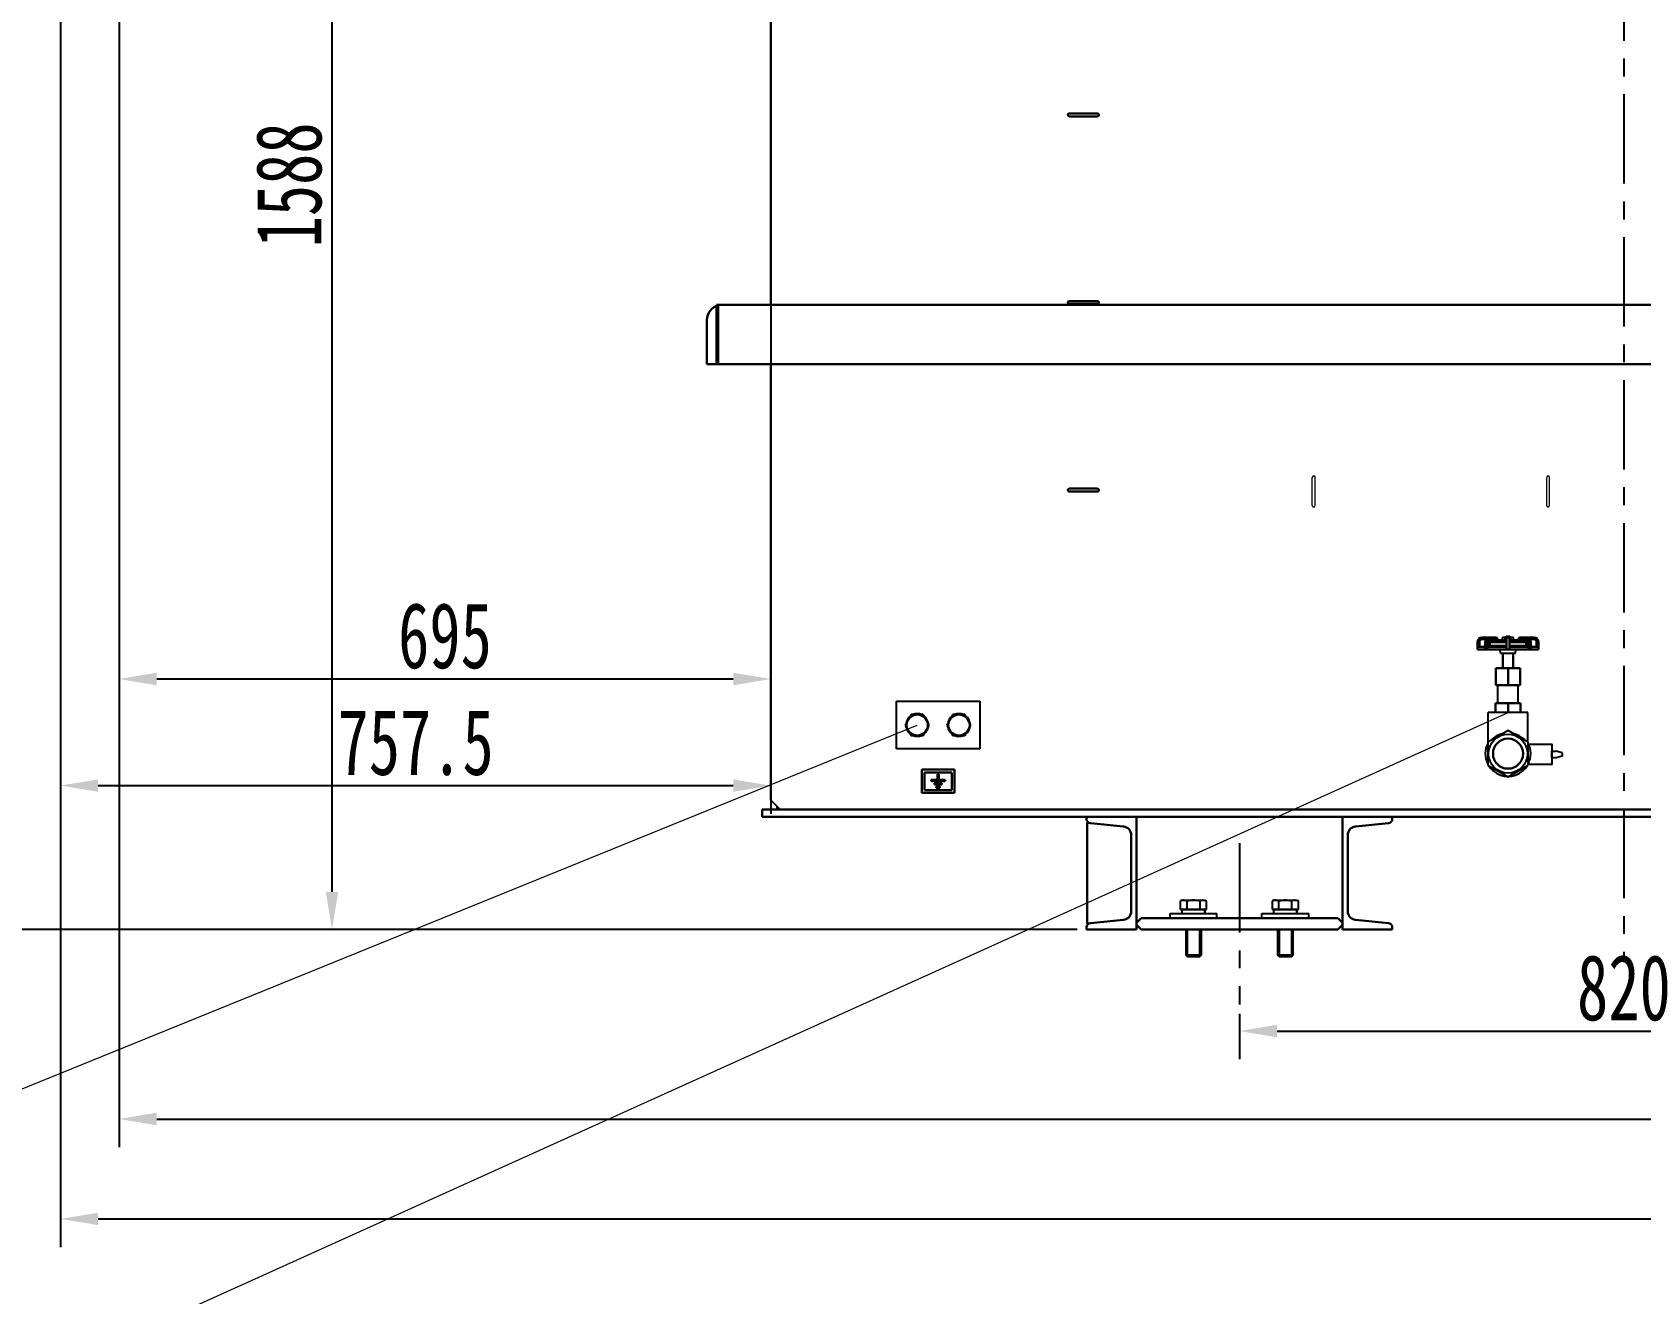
# Model space of a CAD drawing. Extents: x 54056 to 359947, y -41534 to 373650.
# Drawn here: x 78827 to 80543, y -27429 to -26083 of the extents above; entities that cross this region are included whole.
import ezdxf

# ---------------------------------------------------------------- set-up
doc = ezdxf.new("R2010")
doc.units = 0
doc.header["$LTSCALE"] = 3
doc.header["$MEASUREMENT"] = 0
doc.linetypes.add('CENTER', pattern=[50.8, 31.75, -6.35, 6.35, -6.35])
doc.layers.get('0').update_dxf_attribs({"linetype": 'CONTINUOUS', "lineweight": 30})
doc.layers.get('DEFPOINTS').update_dxf_attribs({"linetype": 'CONTINUOUS', "lineweight": 20})
doc.layers.add('02', color=1, linetype='CONTINUOUS', lineweight=18)
doc.layers.add('DIM', color=4, linetype='CONTINUOUS', lineweight=20)
for name, color, linetype in [('02___PRT_ALL_AXES', 7, 'CONTINUOUS'), ('02__ASM_ALL_AXES', 7, 'CONTINUOUS'), ('CHAMFER', 7, 'CONTINUOUS')]:
    doc.layers.add(name, color=color, linetype=linetype)
doc.styles.get("Standard").update_dxf_attribs({"font": 'STFANGSO.TTF', "width": 0.7})
doc.dimstyles.new('1-15', dxfattribs={"dimscale": 20, "dimtxt": 3.5, "dimasz": 2, "dimexe": 1.5, "dimexo": 0.5, "dimgap": 0.5, "dimtad": 1, "dimtoh": 1, "dimdec": 1, "dimdsep": 46, "dimtxsty": 'Standard', "dimcen": 2.5, "dimclrd": 3, "dimclre": 3, "dimclrt": 3, "dimadec": 0, "dimazin": 2, "dimtfac": 1, "dimtdec": 1, "dimtmove": 0, "dimatfit": 2, "dimfxl": 1, "dimarcsym": 0})

# ---------------------------------------------------------------- blocks, each defined once
blk = doc.blocks.new('A$C52efa411')
at = {"color": 7, "linetype": 'Continuous'}
for p, q in [((31.5, 3), (1.5, 3)), ((31.5, 0), (1.5, 0))]:
    blk.add_line(p, q, dxfattribs=at)
for centre, start, end in [((1.5, 1.5), 90, 270), ((31.5, 1.5), 270, 90)]:
    blk.add_arc(centre, 1.5, start, end, dxfattribs=at)
blk = doc.blocks.new('*D31')
at = {"color": 3, "linetype": 'ByBlock', "lineweight": -2, "transparency": 16777216}
for p, q in [((78919.8, -25969.4), (78919.8, -26803.2)), ((79614.8, -26060.2), (79614.8, -26803.2)), ((79574.8, -26773.2), (78959.8, -26773.2))]:
    blk.add_line(p, q, dxfattribs=at)
at = {"color": 3, "linetype": 'ByBlock', "transparency": 16777216}
for points in [[(78959.8, -26766.5), (78959.8, -26779.9), (78919.8, -26773.2)], [(79574.8, -26766.5), (79574.8, -26779.9), (79614.8, -26773.2)]]:
    blk.add_solid(points, dxfattribs=at)
at = {"layer": 'DEFPOINTS', "color": 0, "linetype": 'ByBlock', "transparency": 16777216}
for p in [(78919.8, -25959.4), (79614.8, -26050.2), (78919.8, -26773.2)]:
    blk.add_point(p, dxfattribs=at)
at = {"color": 3, "linetype": 'ByBlock', "lineweight": 30, "transparency": 16777216, "insert": (79267.3, -26727.2), "char_height": 70, "attachment_point": 5}
blk.add_mtext('695', dxfattribs=at)
blk = doc.blocks.new('*D32')
at = {"color": 3, "linetype": 'ByBlock', "lineweight": -2, "transparency": 16777216}
for p, q in [((78857.3, -25615.2), (78857.3, -26916.8)), ((79614.8, -26147), (79614.8, -26916.8)), ((78897.3, -26886.8), (79574.8, -26886.8))]:
    blk.add_line(p, q, dxfattribs=at)
at = {"color": 3, "linetype": 'ByBlock', "transparency": 16777216}
for points in [[(78897.3, -26880.2), (78897.3, -26893.5), (78857.3, -26886.8)], [(79574.8, -26880.2), (79574.8, -26893.5), (79614.8, -26886.8)]]:
    blk.add_solid(points, dxfattribs=at)
at = {"layer": 'DEFPOINTS', "color": 0, "linetype": 'ByBlock', "transparency": 16777216}
for p in [(78857.3, -25605.2), (79614.8, -26137), (79614.8, -26886.8)]:
    blk.add_point(p, dxfattribs=at)
at = {"color": 3, "linetype": 'ByBlock', "lineweight": 30, "transparency": 16777216, "insert": (79236, -26841), "char_height": 70, "attachment_point": 5}
blk.add_mtext('757.5', dxfattribs=at)
blk = doc.blocks.new('*D33')
at = {"color": 3, "linetype": 'ByBlock', "lineweight": -2, "transparency": 16777216}
for p, q in [((79477.7, -26050.2), (78473.5, -26050.2)), ((78503.5, -26090.2), (78503.5, -27000.2)), ((79941.8, -27040.2), (78473.5, -27040.2))]:
    blk.add_line(p, q, dxfattribs=at)
at = {"color": 3, "linetype": 'ByBlock', "transparency": 16777216}
for points in [[(78496.9, -26090.2), (78510.2, -26090.2), (78503.5, -26050.2)], [(78496.9, -27000.2), (78510.2, -27000.2), (78503.5, -27040.2)]]:
    blk.add_solid(points, dxfattribs=at)
at = {"layer": 'DEFPOINTS', "color": 0, "linetype": 'ByBlock', "transparency": 16777216}
for p in [(79487.7, -26050.2), (78503.5, -27040.2), (79951.8, -27040.2)]:
    blk.add_point(p, dxfattribs=at)
at = {"color": 3, "linetype": 'ByBlock', "lineweight": 30, "transparency": 16777216, "insert": (78457.5, -26545.2), "char_height": 70, "attachment_point": 5, "rotation": 90}
blk.add_mtext('990', dxfattribs=at)
blk = doc.blocks.new('*D36')
at = {"color": 3, "linetype": 'ByBlock', "lineweight": -2, "transparency": 16777216}
for p, q in [((79861.3, -24880.2), (78268.5, -24880.2)), ((78298.5, -24920.2), (78298.5, -27000.2)), ((79861.3, -27040.2), (78268.5, -27040.2))]:
    blk.add_line(p, q, dxfattribs=at)
at = {"color": 3, "linetype": 'ByBlock', "transparency": 16777216}
for points in [[(78291.8, -24920.2), (78305.2, -24920.2), (78298.5, -24880.2)], [(78291.8, -27000.2), (78305.2, -27000.2), (78298.5, -27040.2)]]:
    blk.add_solid(points, dxfattribs=at)
at = {"layer": 'DEFPOINTS', "color": 0, "linetype": 'ByBlock', "transparency": 16777216}
for p in [(79871.3, -24880.2), (78298.5, -27040.2), (79871.3, -27040.2)]:
    blk.add_point(p, dxfattribs=at)
at = {"color": 3, "linetype": 'ByBlock', "lineweight": 30, "transparency": 16777216, "insert": (78252.7, -25960.2), "char_height": 70, "attachment_point": 5, "rotation": 90}
blk.add_mtext('2145', dxfattribs=at)
blk = doc.blocks.new('*D37')
at = {"color": 3, "linetype": 'ByBlock', "lineweight": -2, "transparency": 16777216}
for p, q in [((80520.8, -24685.2), (78127, -24685.2)), ((78157, -24725.2), (78157, -27000.2)), ((78864.1, -27040.2), (78127, -27040.2))]:
    blk.add_line(p, q, dxfattribs=at)
at = {"color": 3, "linetype": 'ByBlock', "transparency": 16777216}
for points in [[(78150.3, -24725.2), (78163.7, -24725.2), (78157, -24685.2)], [(78150.3, -27000.2), (78163.7, -27000.2), (78157, -27040.2)]]:
    blk.add_solid(points, dxfattribs=at)
at = {"layer": 'DEFPOINTS', "color": 0, "linetype": 'ByBlock', "transparency": 16777216}
for p in [(80530.8, -24685.2), (78157, -27040.2), (78874.1, -27040.2)]:
    blk.add_point(p, dxfattribs=at)
at = {"color": 3, "linetype": 'ByBlock', "lineweight": 30, "transparency": 16777216, "insert": (78111.1, -25862.7), "char_height": 70, "attachment_point": 5, "rotation": 90}
blk.add_mtext('2340', dxfattribs=at)
blk = doc.blocks.new('*D38')
at = {"color": 3, "linetype": 'ByBlock', "lineweight": -2, "transparency": 16777216}
for p, q in [((79201.8, -25452.2), (79116.8, -25452.2)), ((79146.8, -25492.2), (79146.8, -27000.2)), ((79327.8, -27040.2), (79116.8, -27040.2))]:
    blk.add_line(p, q, dxfattribs=at)
at = {"color": 3, "linetype": 'ByBlock', "transparency": 16777216}
for points in [[(79140.2, -25492.2), (79153.5, -25492.2), (79146.8, -25452.2)], [(79140.2, -27000.2), (79153.5, -27000.2), (79146.8, -27040.2)]]:
    blk.add_solid(points, dxfattribs=at)
at = {"layer": 'DEFPOINTS', "color": 0, "linetype": 'ByBlock', "transparency": 16777216}
for p in [(79211.8, -25452.2), (79146.8, -27040.2), (79337.8, -27040.2)]:
    blk.add_point(p, dxfattribs=at)
at = {"color": 3, "linetype": 'ByBlock', "lineweight": 30, "transparency": 16777216, "insert": (79101, -26246.2), "char_height": 70, "attachment_point": 5, "rotation": 90}
blk.add_mtext('1588', dxfattribs=at)
blk = doc.blocks.new('*D39')
at = {"color": 3, "linetype": 'ByBlock', "lineweight": -2, "transparency": 16777216}
for p, q in [((78919.8, -26731.8), (78919.8, -27272.4)), ((82387.8, -26944.9), (82387.8, -27272.4)), ((78959.8, -27242.4), (82347.8, -27242.4))]:
    blk.add_line(p, q, dxfattribs=at)
at = {"color": 3, "linetype": 'ByBlock', "transparency": 16777216}
for points in [[(78959.8, -27235.7), (78959.8, -27249.1), (78919.8, -27242.4)], [(82347.8, -27235.7), (82347.8, -27249.1), (82387.8, -27242.4)]]:
    blk.add_solid(points, dxfattribs=at)
at = {"layer": 'DEFPOINTS', "color": 0, "linetype": 'ByBlock', "transparency": 16777216}
for p in [(78919.8, -26721.8), (82387.8, -26934.9), (82387.8, -27242.4)]:
    blk.add_point(p, dxfattribs=at)
at = {"color": 3, "linetype": 'ByBlock', "lineweight": 30, "transparency": 16777216, "insert": (80653.8, -27196.6), "char_height": 70, "attachment_point": 5}
blk.add_mtext('3541', dxfattribs=at)
blk = doc.blocks.new('*D40')
at = {"color": 3, "linetype": 'ByBlock', "lineweight": -2, "transparency": 16777216}
for p, q in [((78857.3, -26436.5), (78857.3, -27379)), ((82450.2, -26935.8), (82450.2, -27379)), ((78897.3, -27349), (82410.2, -27349))]:
    blk.add_line(p, q, dxfattribs=at)
at = {"color": 3, "linetype": 'ByBlock', "transparency": 16777216}
for points in [[(78897.3, -27342.3), (78897.3, -27355.6), (78857.3, -27349)], [(82410.2, -27342.3), (82410.2, -27355.6), (82450.2, -27349)]]:
    blk.add_solid(points, dxfattribs=at)
at = {"layer": 'DEFPOINTS', "color": 0, "linetype": 'ByBlock', "transparency": 16777216}
for p in [(78857.3, -26426.5), (82450.2, -26925.8), (82450.2, -27349)]:
    blk.add_point(p, dxfattribs=at)
at = {"color": 3, "linetype": 'ByBlock', "lineweight": 30, "transparency": 16777216, "insert": (80653.8, -27303.1), "char_height": 70, "attachment_point": 5}
blk.add_mtext('3666', dxfattribs=at)
blk = doc.blocks.new('*D41')
at = {"color": 3, "linetype": 'ByBlock', "lineweight": -2, "transparency": 16777216}
for p, q in [((80114.8, -27130.2), (80114.8, -27178.6)), ((80934.8, -27130.2), (80934.8, -27178.6)), ((80154.8, -27148.6), (80894.8, -27148.6))]:
    blk.add_line(p, q, dxfattribs=at)
at = {"color": 3, "linetype": 'ByBlock', "transparency": 16777216}
for points in [[(80154.8, -27141.9), (80154.8, -27155.2), (80114.8, -27148.6)], [(80894.8, -27141.9), (80894.8, -27155.2), (80934.8, -27148.6)]]:
    blk.add_solid(points, dxfattribs=at)
at = {"layer": 'DEFPOINTS', "color": 0, "linetype": 'ByBlock', "transparency": 16777216}
for p in [(80114.8, -27120.2), (80934.8, -27120.2), (80934.8, -27148.6)]:
    blk.add_point(p, dxfattribs=at)
at = {"color": 3, "linetype": 'ByBlock', "lineweight": 30, "transparency": 16777216, "insert": (80524.8, -27102.7), "char_height": 70, "attachment_point": 5}
blk.add_mtext('820', dxfattribs=at)

msp = doc.modelspace()

# ---------------------------------------------------------------- linework, layer by layer
at = {"color": 7, "linetype": 'Continuous'}
for p, q in [((79963.185, -26170.14), (79933.185, -26170.14)), ((79963.185, -26173.14), (79933.185, -26173.14)), ((79963.185, -26370.14), (79933.185, -26370.14)), ((79556.75, -26437.213), (79556.75, -26374.213)), ((79558.75, -26437.213), (79558.75, -26374.213)), ((79558.75, -26374.213), (81417.75, -26374.213)), ((79963.185, -26373.14), (79933.185, -26373.14)), ((79546.75, -26390.213), (79546.75, -26437.213)), ((79546.75, -26437.213), (81417.75, -26437.213)), ((79963.185, -26570.14), (79933.185, -26570.14)), ((79963.185, -26573.14), (79933.185, -26573.14)), ((80373.674, -26728.751), (80380.49, -26728.751)), ((80373.674, -26730.751), (80377.674, -26730.751)), ((80380.49, -26728.752), (80388.056, -26728.752)), ((80381.174, -26733.751), (80381.174, -26732.195)), ((80386.147, -26731.752), (80381.417, -26731.751)), ((80381.674, -26731.551), (80381.674, -26731.751)), ((80382.965, -26730.752), (80388.056, -26730.752)), ((80383.674, -26731.551), (80383.674, -26731.751)), ((80386.147, -26731.552), (80386.147, -26731.752)), ((80390.036, -26731.752), (80386.147, -26731.752)), ((80388.622, -26731.552), (80388.622, -26731.752)), ((80390.036, -26731.552), (80390.036, -26731.752)), ((80390.062, -26731.752), (80390.036, -26731.752)), ((80392.174, -26731.752), (80390.062, -26731.752)), ((80395.401, -26731.752), (80392.174, -26731.752)), ((80399.423, -26731.752), (80395.401, -26731.752)), ((80399.174, -26727.751), (80398.174, -26728.751)), ((80403.174, -26727.751), (80399.174, -26727.751)), ((80399.422, -26730.814), (80399.422, -26728.753)), ((80402.922, -26728.753), (80399.422, -26728.753)), ((80399.422, -26731.752), (80399.422, -26730.814)), ((80399.422, -26733.753), (80399.422, -26731.752)), ((80402.922, -26730.814), (80402.922, -26728.753)), ((80402.922, -26731.752), (80402.922, -26730.814)), ((80402.922, -26733.753), (80402.922, -26731.752)), ((80420.929, -26731.751), (80402.923, -26731.752)), ((80403.174, -26727.751), (80404.174, -26728.751)), ((80412.31, -26731.552), (80412.31, -26731.752)), ((80413.724, -26731.552), (80413.724, -26731.752)), ((80428.674, -26728.751), (80414.29, -26728.752)), ((80419.381, -26730.752), (80414.29, -26730.752)), ((80416.199, -26731.552), (80416.199, -26731.752)), ((80418.674, -26731.551), (80418.674, -26731.751)), ((80420.674, -26731.551), (80420.674, -26731.751)), ((80421.174, -26733.751), (80421.174, -26732.204)), ((80428.674, -26730.751), (80424.672, -26730.751)), ((80368.674, -26741.751), (80368.674, -26733.751)), ((80368.674, -26741.751), (80368.674, -26733.751)), ((80368.674, -26738.751), (80376.954, -26738.752)), ((80368.674, -26738.751), (80376.954, -26738.752)), ((80425.391, -26741.752), (80368.674, -26741.751)), ((80425.391, -26741.752), (80368.674, -26741.751)), ((80370.674, -26738.751), (80370.674, -26733.751)), ((80370.674, -26738.751), (80370.674, -26733.751)), ((80376.954, -26741.752), (80376.954, -26733.752)), ((80376.954, -26741.752), (80376.954, -26733.752)), ((80379.429, -26741.752), (80379.429, -26733.752)), ((80379.429, -26741.752), (80379.429, -26733.752)), ((80379.429, -26738.752), (80399.422, -26738.753)), ((80379.429, -26738.752), (80399.422, -26738.753)), ((80380.843, -26738.752), (80380.843, -26733.752)), ((80380.843, -26738.752), (80380.843, -26733.752)), ((80382.174, -26737.751), (80381.174, -26733.751)), ((80382.174, -26737.751), (80381.174, -26733.751)), ((80381.174, -26733.751), (80399.422, -26733.752)), ((80382.174, -26737.751), (80392.603, -26737.752)), ((80382.174, -26737.751), (80392.603, -26737.752)), ((80392.603, -26737.752), (80392.975, -26737.752)), ((80392.603, -26737.752), (80392.975, -26737.752)), ((80392.975, -26737.752), (80398.673, -26737.752)), ((80392.975, -26737.752), (80398.673, -26737.752)), ((80395.674, -26761.75), (80395.674, -26745.751)), ((80398.673, -26737.752), (80399.422, -26737.752)), ((80398.673, -26737.752), (80399.422, -26737.752)), ((80399.422, -26741.753), (80399.422, -26733.753)), ((80399.422, -26741.753), (80399.422, -26733.753)), ((80402.922, -26733.752), (80421.174, -26733.751)), ((80402.922, -26741.753), (80402.922, -26733.753)), ((80402.922, -26741.753), (80402.922, -26733.753)), ((80402.922, -26737.752), (80420.174, -26737.751)), ((80402.922, -26737.752), (80420.174, -26737.751)), ((80402.922, -26738.753), (80422.916, -26738.752)), ((80402.922, -26738.753), (80422.916, -26738.752)), ((80406.674, -26761.751), (80406.674, -26745.751)), ((80420.174, -26737.751), (80421.174, -26733.751)), ((80420.174, -26737.751), (80421.174, -26733.751)), ((80421.502, -26738.752), (80421.502, -26733.752)), ((80421.502, -26738.752), (80421.502, -26733.752)), ((80422.916, -26741.752), (80422.916, -26733.752)), ((80422.916, -26741.752), (80422.916, -26733.752)), ((80425.391, -26741.752), (80425.391, -26733.752)), ((80425.391, -26741.752), (80425.391, -26733.752)), ((80425.391, -26738.752), (80433.674, -26738.751)), ((80425.391, -26738.752), (80433.674, -26738.751)), ((80425.391, -26741.752), (80433.674, -26741.751)), ((80425.391, -26741.752), (80433.674, -26741.751)), ((80431.674, -26738.751), (80431.674, -26733.751)), ((80431.674, -26738.751), (80431.674, -26733.751)), ((80433.674, -26741.751), (80433.674, -26733.751)), ((80433.674, -26741.751), (80433.674, -26733.751)), ((80388.174, -26779.751), (80388.174, -26761.751)), ((80401.173, -26761.752), (80388.174, -26761.751)), ((80414.174, -26761.751), (80401.173, -26761.752)), ((80401.173, -26779.752), (80401.173, -26761.752)), ((80414.174, -26779.751), (80414.174, -26761.751)), ((80401.173, -26779.752), (80388.174, -26779.751)), ((80414.174, -26779.751), (80401.173, -26779.752)), ((80387.759, -26808.751), (80387.759, -26798.751)), ((80401.173, -26798.752), (80387.759, -26798.751)), ((80414.588, -26798.751), (80401.173, -26798.752)), ((80401.173, -26808.752), (80401.173, -26798.752)), ((80414.588, -26808.751), (80414.588, -26798.751)), ((79775.79, -26869.713), (79810.79, -26869.713)), ((79775.79, -26894.713), (79775.79, -26869.713)), ((79810.79, -26869.713), (79810.79, -26894.713)), ((79778.79, -26872.713), (79807.79, -26872.713)), ((79778.79, -26891.713), (79778.79, -26872.713)), ((79785.79, -26880.713), (79792.54, -26880.713)), ((79785.79, -26882.213), (79785.79, -26880.713)), ((79800.79, -26882.213), (79785.79, -26882.213)), ((79789.29, -26884.213), (79797.29, -26884.213)), ((79789.29, -26885.713), (79789.29, -26884.213)), ((79797.29, -26885.713), (79789.29, -26885.713)), ((79792.54, -26874.713), (79794.04, -26874.713)), ((79792.54, -26880.713), (79792.54, -26874.713)), ((79794.04, -26874.713), (79794.04, -26880.713)), ((79794.04, -26880.713), (79800.79, -26880.713)), ((79797.29, -26884.213), (79797.29, -26885.713)), ((79800.79, -26880.713), (79800.79, -26882.213)), ((79807.79, -26872.713), (79807.79, -26891.713)), ((79810.79, -26894.713), (79775.79, -26894.713)), ((79807.79, -26891.713), (79778.79, -26891.713)), ((79791.29, -26887.713), (79795.29, -26887.713)), ((79791.29, -26889.213), (79791.29, -26887.713)), ((79795.29, -26889.213), (79791.29, -26889.213)), ((79795.29, -26887.713), (79795.29, -26889.213)), ((79605.75, -26912.213), (79605.75, -26920.213)), ((81443.75, -26912.213), (79605.75, -26912.213)), ((79605.75, -26920.213), (81443.75, -26920.213)), ((79621.75, -26909.213), (79621.75, -26912.213)), ((79951.75, -26920.213), (79951.75, -26922.479)), ((80004.75, -27040.213), (80004.75, -26920.213)), ((80224.75, -27040.213), (80224.75, -26920.213)), ((80277.75, -26920.213), (80277.75, -26922.479)), ((79952.25, -26926.213), (79953.822, -26926.213)), ((79952.25, -27034.213), (79952.25, -26926.213)), ((79955.8, -26926.956), (79991.15, -26930.509)), ((80273.7, -26926.956), (80238.35, -26930.509)), ((79999.25, -26939.464), (79999.25, -27020.961)), ((80230.25, -26939.464), (80230.25, -27020.961)), ((80051.894, -27019.113), (80079.606, -27019.113)), ((80077.698, -27023.213), (80077.699, -27023.207)), ((80077.95, -27023.213), (80077.95, -27019.44)), ((80149.894, -27019.113), (80177.606, -27019.113)), ((80175.698, -27023.213), (80175.699, -27023.207)), ((80175.95, -27023.213), (80175.95, -27019.44)), ((79951.75, -27037.947), (79951.75, -27040.213)), ((79951.75, -27040.213), (80004.75, -27040.213)), ((79953.822, -27034.213), (79952.25, -27034.213)), ((79991.15, -27029.916), (79955.8, -27033.469)), ((80009.75, -27028.213), (80004.75, -27033.213)), ((80004.75, -27035.213), (80009.75, -27040.213)), ((80009.75, -27028.213), (80219.75, -27028.213)), ((80009.75, -27040.213), (80219.75, -27040.213)), ((80057.75, -27040.213), (80057.75, -27067.513)), ((80073.75, -27040.213), (80073.75, -27067.513)), ((80155.75, -27040.213), (80155.75, -27067.513)), ((80171.75, -27040.213), (80171.75, -27067.513)), ((80224.75, -27033.213), (80219.75, -27028.213)), ((80219.75, -27040.213), (80224.75, -27035.213)), ((80277.75, -27040.213), (80224.75, -27040.213)), ((80238.35, -27029.916), (80273.7, -27033.469)), ((80277.75, -27037.947), (80277.75, -27040.213)), ((80059.35, -27069.113), (80057.75, -27067.513)), ((80073.75, -27067.513), (80057.75, -27067.513)), ((80058.95, -27069.113), (80072.55, -27069.113)), ((80072.15, -27069.113), (80073.75, -27067.513)), ((80157.35, -27069.113), (80155.75, -27067.513)), ((80171.75, -27067.513), (80155.75, -27067.513)), ((80156.95, -27069.113), (80170.55, -27069.113)), ((80170.15, -27069.113), (80171.75, -27067.513))]:
    msp.add_line(p, q, dxfattribs=at)
at = {"color": 2, "linetype": 'Continuous'}
for p, q in [((80058.95, -27069.113), (80058.95, -27040.213)), ((80072.55, -27069.113), (80072.55, -27040.213)), ((80156.95, -27069.113), (80156.95, -27040.213)), ((80170.55, -27069.113), (80170.55, -27040.213))]:
    msp.add_line(p, q, dxfattribs=at)
at = {"color": 7, "linetype": 'Continuous'}
msp.add_circle((80401.171, -26852.754), 16, dxfattribs=at)
for centre, radius, start, end in [((79933.185, -26171.64), 1.5, 90, 270), ((79963.185, -26171.64), 1.5, 270, 90), ((79933.185, -26371.64), 1.5, 90, 270), ((79963.185, -26371.64), 1.5, 270, 90), ((79562.75, -26390.213), 16, 104.493434, 180), ((79564.75, -26392.213), 8, 138.7866, 180), ((79933.185, -26571.64), 1.5, 90, 270), ((79963.185, -26571.64), 1.5, 270, 90), ((80373.674, -26733.751), 5, 90, 180), ((80373.674, -26733.751), 3, 90, 180), ((80380.874, -26731.551), 0.8, 360, 9.373115), ((80380.874, -26731.551), 2.8, 360, 16.907902), ((80421.474, -26731.551), 2.8, 163.092101, 180), ((80421.474, -26731.551), 0.8, 170.850037, 180), ((80428.674, -26733.751), 5, 360, 90), ((80428.674, -26733.751), 3, 360, 90), ((79956.25, -26922.479), 4.5, 180, 264.26), ((79990.25, -26939.464), 9, 0, 84.26), ((80239.25, -26939.464), 9, 95.74, 180), ((80273.25, -26922.479), 4.5, 275.74, 0), ((79990.25, -27020.961), 9, 275.74, 0), ((80239.25, -27020.961), 9, 180, 264.26), ((79956.25, -27037.947), 4.5, 95.74, 180), ((80273.25, -27037.947), 4.5, 0, 84.26)]:
    msp.add_arc(centre, radius, start, end, dxfattribs=at)
for centre, start_param, end_param in [((80065.75, -27018.94), 4.50902726, 4.70419217), ((80065.75, -27019.44), -1.75032148, -1.55693049), ((80163.75, -27018.94), 4.50902726, 4.70419217), ((80163.75, -27019.44), -1.75032148, -1.55693049)]:
    msp.add_ellipse(centre, major_axis=(0, 21.131), ratio=0.57735027, start_param=start_param, end_param=end_param, dxfattribs=at)
for points, knots in [([(80376.954, -26733.752), (80376.954, -26732.524), (80377.422, -26730.24), (80379.524, -26728.752), (80380.49, -26728.752)], [0, 0, 0, 0, 0.55974629, 1, 1, 1, 1]), ([(80380.24, -26730.565), (80380.4, -26730.293), (80381.037, -26729.381), (80382.162, -26728.752), (80382.965, -26728.752)], [0, 0, 0, 0, 0.28195489, 1, 1, 1, 1]), ([(80380.843, -26733.752), (80380.843, -26733.015), (80381.124, -26731.645), (80382.385, -26730.752), (80382.965, -26730.752)], [0, 0, 0, 0, 0.55974629, 1, 1, 1, 1]), ([(80385.582, -26730.752), (80385.821, -26730.752), (80386.115, -26731.116), (80386.147, -26731.449), (80386.147, -26731.552)], [0, 0, 0, 0, 0.69964128, 1, 1, 1, 1]), ([(80388.056, -26728.752), (80388.597, -26728.752), (80389.775, -26729.585), (80390.036, -26730.864), (80390.036, -26731.552)], [0, 0, 0, 0, 0.44024108, 1, 1, 1, 1]), ([(80388.056, -26730.752), (80388.296, -26730.752), (80388.589, -26731.116), (80388.622, -26731.449), (80388.622, -26731.552)], [0, 0, 0, 0, 0.69964128, 1, 1, 1, 1]), ([(80414.29, -26728.752), (80413.749, -26728.752), (80412.572, -26729.585), (80412.31, -26730.864), (80412.31, -26731.552)], [0, 0, 0, 0, 0.44021812, 1, 1, 1, 1]), ([(80414.29, -26730.752), (80414.05, -26730.752), (80413.757, -26731.116), (80413.724, -26731.449), (80413.724, -26731.552)], [0, 0, 0, 0, 0.69962633, 1, 1, 1, 1]), ([(80416.765, -26730.752), (80416.525, -26730.752), (80416.232, -26731.116), (80416.199, -26731.449), (80416.199, -26731.552)], [0, 0, 0, 0, 0.69962633, 1, 1, 1, 1]), ([(80422.105, -26730.566), (80421.946, -26730.294), (80421.309, -26729.382), (80420.183, -26728.752), (80419.381, -26728.752)], [0, 0, 0, 0, 0.28197265, 1, 1, 1, 1]), ([(80421.502, -26733.752), (80421.502, -26733.015), (80421.221, -26731.645), (80419.96, -26730.752), (80419.381, -26730.752)], [0, 0, 0, 0, 0.55976924, 1, 1, 1, 1]), ([(80425.391, -26733.752), (80425.391, -26732.524), (80424.924, -26730.241), (80422.822, -26728.752), (80421.856, -26728.752)], [0, 0, 0, 0, 0.55976924, 1, 1, 1, 1])]:
    msp.add_open_spline(points, degree=3, knots=knots, dxfattribs=at)
for points in [[(80379.429, -26733.752), (80379.429, -26732.656), (80379.687, -26731.511), (80380.24, -26730.565)], [(80422.916, -26733.752), (80422.916, -26732.656), (80422.659, -26731.512), (80422.105, -26730.566)]]:
    msp.add_open_spline(points, degree=3, dxfattribs=at)
at = {"layer": '02'}
for p, q in [((78687.911, -27583.08), (80401.173, -26808.752)), ((78694.142, -27259.796), (79771.04, -26822.213))]:
    msp.add_line(p, q, dxfattribs=at)
at = {"layer": '02___PRT_ALL_AXES', "color": 7, "linetype": 'Continuous'}
for p, q in [((79558.75, -26374.213), (79556.75, -26374.213)), ((80395.401, -26731.751), (80395.401, -26728.751)), ((80398.287, -26728.751), (80395.401, -26728.751)), ((80398.287, -26731.751), (80398.287, -26728.751)), ((80399.422, -26728.751), (80398.287, -26728.751)), ((80406.948, -26728.751), (80402.922, -26728.751)), ((80404.061, -26731.751), (80404.061, -26728.751)), ((80406.948, -26731.751), (80406.948, -26728.751)), ((80392.674, -26738.753), (80392.603, -26737.751)), ((80392.674, -26738.753), (80392.603, -26737.751)), ((80393.174, -26745.751), (80392.889, -26741.753)), ((80393.174, -26745.751), (80406.831, -26745.751)), ((80406.831, -26745.751), (80409.174, -26745.751)), ((80409.174, -26745.751), (80409.46, -26741.753)), ((80409.674, -26738.753), (80409.746, -26737.751)), ((80409.674, -26738.753), (80409.746, -26737.751)), ((80390.174, -26798.751), (80390.174, -26779.751)), ((80412.174, -26798.751), (80412.174, -26779.751)), ((79748.79, -26796.713), (79837.79, -26796.713)), ((79748.79, -26847.713), (79748.79, -26796.713)), ((79837.79, -26796.713), (79837.79, -26847.713)), ((79764.624, -26811.1), (79758.208, -26822.213)), ((79777.456, -26811.1), (79764.624, -26811.1)), ((79783.872, -26822.213), (79777.456, -26811.1)), ((79809.124, -26811.1), (79802.708, -26822.213)), ((79821.956, -26811.1), (79809.124, -26811.1)), ((79828.372, -26822.213), (79821.956, -26811.1)), ((80380.174, -26840.05), (80380.174, -26808.751)), ((80422.174, -26808.751), (80380.174, -26808.751)), ((80422.174, -26840.053), (80422.174, -26808.751)), ((79758.208, -26822.213), (79764.624, -26833.325)), ((79764.624, -26833.325), (79777.456, -26833.325)), ((79777.456, -26833.325), (79783.872, -26822.213)), ((79802.708, -26822.213), (79809.124, -26833.325)), ((79809.124, -26833.325), (79821.956, -26833.325)), ((79821.956, -26833.325), (79828.372, -26822.213)), ((80401.171, -26827.927), (80379.671, -26840.34)), ((80422.671, -26840.34), (80401.171, -26827.927)), ((79837.79, -26847.713), (79748.79, -26847.713)), ((80379.671, -26840.34), (80379.671, -26865.167)), ((80422.671, -26865.167), (80422.671, -26840.34)), ((80458.791, -26851.84), (80452.391, -26850.09)), ((80379.671, -26865.167), (80401.171, -26877.58)), ((80401.171, -26877.58), (80422.671, -26865.167)), ((80458.791, -26855.47), (80452.391, -26857.22)), ((80040.75, -27023.213), (80090.75, -27023.213)), ((80040.75, -27028.213), (80040.75, -27023.213)), ((80053.75, -27009.113), (80051.894, -27009.882)), ((80051.894, -27019.113), (80051.894, -27009.882)), ((80053.55, -27023.213), (80053.55, -27019.113)), ((80053.75, -27009.113), (80077.75, -27009.113)), ((80058.822, -27019.113), (80058.822, -27009.882)), ((80072.678, -27019.113), (80072.678, -27009.882)), ((80077.75, -27009.113), (80079.606, -27009.882)), ((80079.606, -27019.113), (80079.606, -27009.882)), ((80090.75, -27028.213), (80090.75, -27023.213)), ((80138.75, -27023.213), (80188.75, -27023.213)), ((80138.75, -27028.213), (80138.75, -27023.213)), ((80151.75, -27009.113), (80149.894, -27009.882)), ((80149.894, -27019.113), (80149.894, -27009.882)), ((80151.55, -27023.213), (80151.55, -27019.113)), ((80151.75, -27009.113), (80175.75, -27009.113)), ((80156.822, -27019.113), (80156.822, -27009.882)), ((80170.678, -27019.113), (80170.678, -27009.882)), ((80175.75, -27009.113), (80177.606, -27009.882)), ((80177.606, -27019.113), (80177.606, -27009.882)), ((80188.75, -27028.213), (80188.75, -27023.213))]:
    msp.add_line(p, q, dxfattribs=at)
at = {"layer": '02___PRT_ALL_AXES', "color": 7, "linetype": 'CENTER'}
msp.add_line((80114.75, -26948.213), (80114.75, -27120.213), dxfattribs=at)
at = {"layer": '02___PRT_ALL_AXES', "color": 7, "linetype": 'Continuous'}
msp.add_lwpolyline([(80422.671, -26842.71), (80447.881, -26842.71), (80447.881, -26864.33), (80422.671, -26864.33)], close=True, dxfattribs=at)
for points in [[(80452.391, -26857.22), (80447.881, -26857.22), (80447.881, -26850.09), (80452.391, -26850.09)], [(80458.791, -26851.84), (80458.791, -26855.47)]]:
    msp.add_lwpolyline(points, dxfattribs=at)
for centre, radius in [((79771.04, -26822.213), 11.113), ((79815.54, -26822.213), 11.113), ((80401.171, -26852.754), 20.826)]:
    msp.add_circle(centre, radius, dxfattribs=at)
for centre, radius, start, end in [((79771.04, -26822.213), 12, 127.934617, 172.064893), ((79771.04, -26822.213), 12, 67.934617, 112.065383), ((79771.04, -26822.213), 12, 7.935107, 52.065383), ((79815.54, -26822.213), 12, 127.934617, 172.064893), ((79815.54, -26822.213), 12, 67.934617, 112.065383), ((79815.54, -26822.213), 12, 7.935107, 52.065383), ((79771.04, -26822.213), 12, 187.935107, 232.065383), ((79771.04, -26822.213), 12, 247.934617, 292.065383), ((79771.04, -26822.213), 12, 307.934617, 352.064893), ((79815.54, -26822.213), 12, 187.935107, 232.065383), ((79815.54, -26822.213), 12, 247.934617, 292.065383), ((79815.54, -26822.213), 12, 307.934617, 352.064893), ((80401.175, -26852.75), 24.226, 152.707204, 207.292795), ((80401.175, -26852.75), 24.226, 332.675296, 27.324703), ((80401.175, -26852.75), 24.226, 213.028381, 267.028188), ((80401.175, -26852.75), 24.226, 272.951707, 326.989384)]:
    msp.add_arc(centre, radius, start, end, dxfattribs=at)
for points, knots in [([(80394.408, -26831.799), (80393.151, -26832.136), (80388.873, -26833.631), (80385.04, -26836.281), (80382.761, -26838.555)], [0, 0, 0, 0, 0.28787967, 1, 1, 1, 1]), ([(80419.591, -26838.559), (80418.918, -26837.888), (80415.568, -26834.856), (80411.379, -26832.723), (80407.933, -26831.798)], [0, 0, 0, 0, 0.21030322, 1, 1, 1, 1]), ([(80058.822, -27009.882), (80058.54, -27009.765), (80057.431, -27009.345), (80056.239, -27009.113), (80055.358, -27009.113)], [0, 0, 0, 0, 0.25723469, 1, 1, 1, 1]), ([(80076.142, -27009.113), (80075.851, -27009.113), (80074.663, -27009.185), (80073.506, -27009.539), (80072.678, -27009.882)], [0, 0, 0, 0, 0.24529249, 1, 1, 1, 1]), ([(80079.606, -27009.882), (80079.324, -27009.765), (80078.216, -27009.345), (80077.024, -27009.113), (80076.142, -27009.113)], [0, 0, 0, 0, 0.25723469, 1, 1, 1, 1]), ([(80156.822, -27009.882), (80156.54, -27009.765), (80155.431, -27009.345), (80154.239, -27009.113), (80153.358, -27009.113)], [0, 0, 0, 0, 0.25723469, 1, 1, 1, 1]), ([(80174.142, -27009.113), (80173.851, -27009.113), (80172.663, -27009.185), (80171.506, -27009.539), (80170.678, -27009.882)], [0, 0, 0, 0, 0.24529249, 1, 1, 1, 1]), ([(80177.606, -27009.882), (80177.324, -27009.765), (80176.216, -27009.345), (80175.024, -27009.113), (80174.142, -27009.113)], [0, 0, 0, 0, 0.25723469, 1, 1, 1, 1])]:
    msp.add_open_spline(points, degree=3, knots=knots, dxfattribs=at)
for points in [[(80053.789, -27009.28), (80053.14, -27009.416), (80052.506, -27009.628), (80051.894, -27009.882)], [(80055.358, -27009.113), (80054.832, -27009.113), (80054.304, -27009.172), (80053.789, -27009.28)], [(80065.75, -27009.113), (80063.426, -27009.113), (80061.097, -27009.41), (80058.822, -27009.882)], [(80072.678, -27009.882), (80070.403, -27009.41), (80068.074, -27009.113), (80065.75, -27009.113)], [(80151.789, -27009.28), (80151.14, -27009.416), (80150.506, -27009.628), (80149.894, -27009.882)], [(80153.358, -27009.113), (80152.832, -27009.113), (80152.304, -27009.172), (80151.789, -27009.28)], [(80163.75, -27009.113), (80161.426, -27009.113), (80159.097, -27009.41), (80156.822, -27009.882)], [(80170.678, -27009.882), (80168.403, -27009.41), (80166.074, -27009.113), (80163.75, -27009.113)]]:
    msp.add_open_spline(points, degree=3, dxfattribs=at)
at = {"layer": '02__ASM_ALL_AXES', "color": 1, "linetype": 'CENTER'}
msp.add_line((80524.75, -24778.013), (80524.75, -27074.55), dxfattribs=at)
at = {"layer": 'CHAMFER', "color": 7, "linetype": 'Continuous'}
for p, q in [((79614.75, -26374.213), (79614.75, -25597.213)), ((79614.75, -26644.213), (79614.75, -26437.213)), ((79614.75, -26902.213), (79614.75, -26644.213)), ((79614.75, -26902.213), (79624.75, -26912.213))]:
    msp.add_line(p, q, dxfattribs=at)

# ---------------------------------------------------------------- block references
at = {"layer": 'DIM', "color": 2, "rotation": 270}
for p in [(80192.415, -26556.64), (80442.415, -26556.64)]:
    msp.add_blockref('A$C52efa411', p, dxfattribs=at)

# ---------------------------------------------------------------- dimensions: what is measured, and where the dimension line sits
at = {"color": 1, "linetype": 'ByBlock', "lineweight": 30}
for base, p1, p2, text, picture, middle in [((78156.995, -27040.213), (80530.75, -24685.213), (78874.145, -27040.213), '2340', '*D37', (78111.146, -25862.713)), ((78298.505, -27040.213), (79871.255, -24880.213), (79871.255, -27040.213), '2145', '*D36', (78252.656, -25960.213))]:
    dim = msp.add_linear_dim(base=base, p1=p1, p2=p2, angle=90, text=text, dimstyle='1-15', dxfattribs=at)
    dim.commit()
    dim.dimension.update_dxf_attribs({"geometry": picture, "text_midpoint": middle})
for base, p1, p2, picture, middle in [((79146.845, -27040.213), (79211.75, -25452.213), (79337.785, -27040.213), '*D38', (79100.996, -26246.213)), ((78503.535, -27040.213), (79487.715, -26050.213), (79951.75, -27040.213), '*D33', (78457.527, -26545.213))]:
    dim = msp.add_linear_dim(base=base, p1=p1, p2=p2, angle=90, dimstyle='1-15', dxfattribs=at)
    dim.commit()
    dim.dimension.update_dxf_attribs({"geometry": picture, "text_midpoint": middle})
for base, p1, p2, picture, middle in [((79614.75, -26886.83), (78857.25, -25605.16), (79614.75, -26137.02), '*D32', (79236, -26840.982)), ((78919.75, -26773.213), (79614.75, -26050.213), (78919.75, -25959.39), '*D31', (79267.25, -26727.205)), ((80934.75, -27148.58), (80114.75, -27120.213), (80934.75, -27120.213), '*D41', (80524.75, -27102.732))]:
    dim = msp.add_linear_dim(base=base, p1=p1, p2=p2, dimstyle='1-15', dxfattribs=at)
    dim.commit()
    dim.dimension.update_dxf_attribs({"geometry": picture, "text_midpoint": middle})
for base, p1, p2, text, picture, middle in [((82450.25, -27348.96), (78857.25, -26426.55), (82450.25, -26925.81), '3666', '*D40', (80653.75, -27303.112)), ((82387.75, -27242.41), (78919.75, -26721.84), (82387.75, -26934.94), '3541', '*D39', (80653.75, -27196.562))]:
    dim = msp.add_linear_dim(base=base, p1=p1, p2=p2, text=text, dimstyle='1-15', dxfattribs=at)
    dim.commit()
    dim.dimension.update_dxf_attribs({"geometry": picture, "text_midpoint": middle})

doc.saveas('drawing.dxf')
